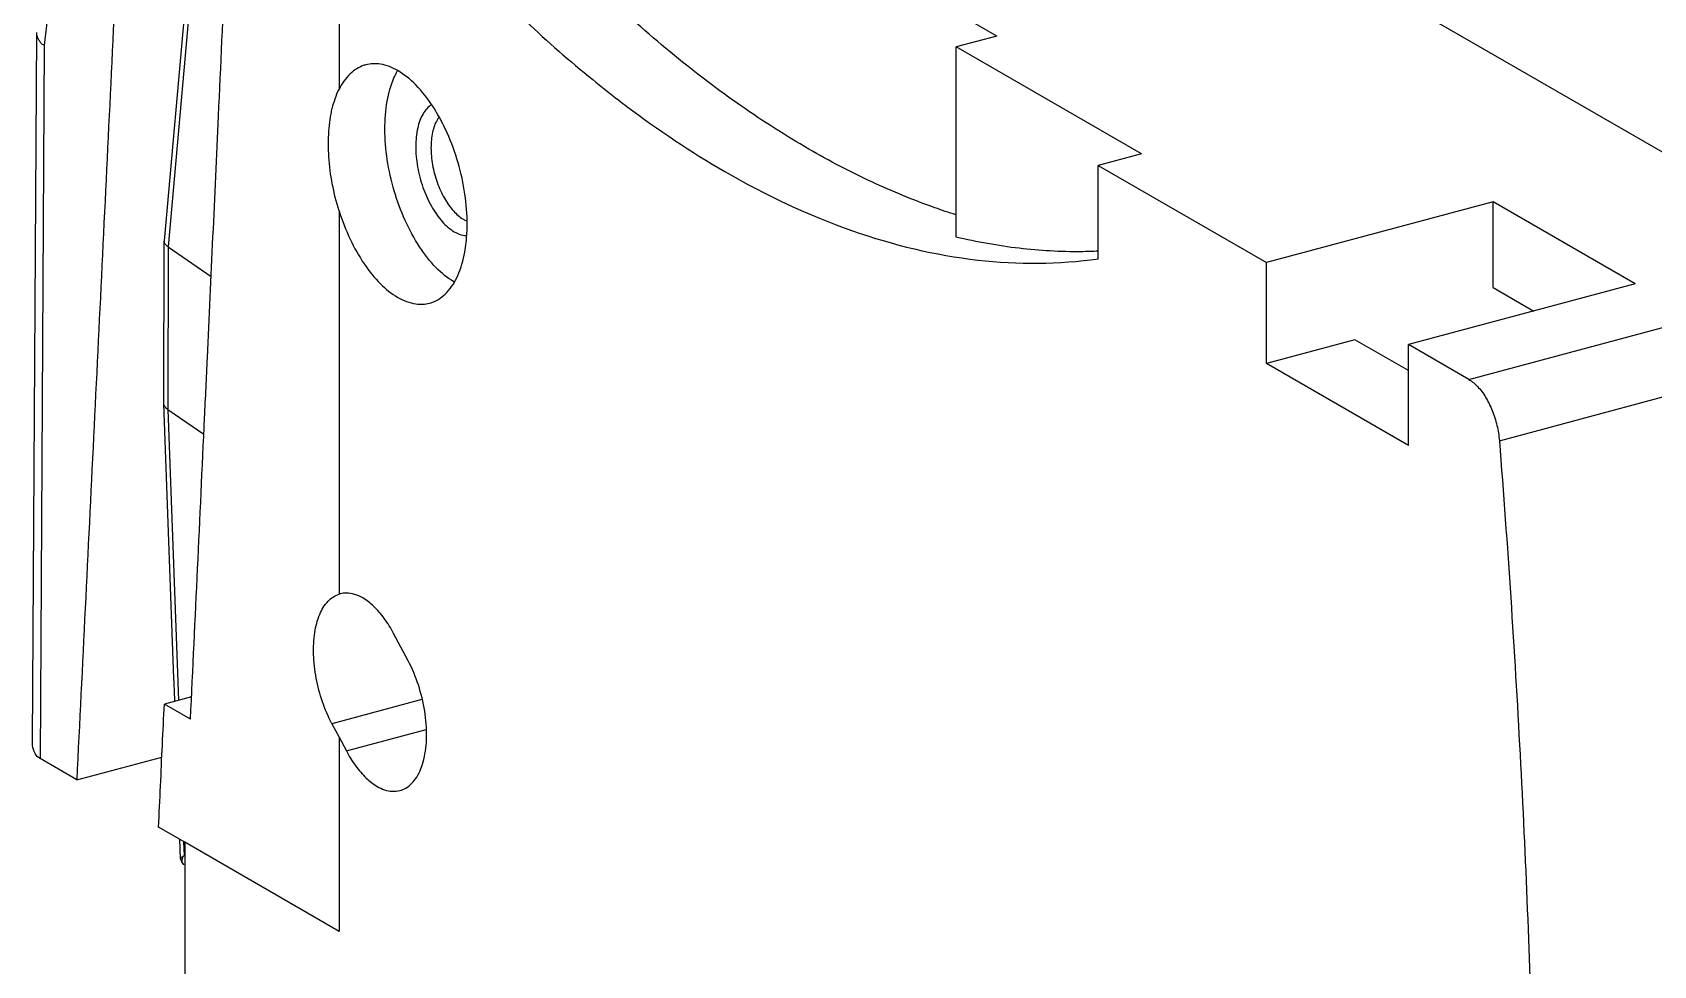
# Model space of a CAD drawing. Extents: x -77 to 255, y -304 to -148.
# Drawn here: x -42.51 to -12.94, y -196.71 to -179.69 of the extents above; entities that cross this region are included whole.
import ezdxf

# ---------------------------------------------------------------- set-up
doc = ezdxf.new("R2010")
doc.units = 0
doc.header["$LTSCALE"] = 1.21
doc.header["$MEASUREMENT"] = 0
doc.layers.get('0').update_dxf_attribs({"linetype": 'CONTINUOUS'})

msp = doc.modelspace()

# ---------------------------------------------------------------- linework, layer by layer
for p, q in [((-42.292, -179.918), (-41.294, -171.489)), ((-36.917, -174.114), (-36.917, -180.725)), ((-24.916, -179.752), (-28.857, -177.476)), ((-20.426, -177.454), (-10.404, -183.242)), ((-40.103, -183.491), (-39.7, -178.965)), ((-39.631, -179.073), (-40.034, -183.6)), ((-42.51, -192.619), (-42.429, -179.706)), ((-42.429, -179.706), (-42.428, -179.687)), ((-24.916, -179.752), (-25.66, -179.952)), ((-42.293, -179.918), (-42.369, -192.936)), ((-25.66, -183.421), (-25.66, -179.952)), ((-22.281, -181.903), (-25.66, -179.952)), ((-22.281, -181.903), (-23.067, -182.113)), ((-23.067, -183.815), (-23.067, -182.113)), ((-23.067, -182.113), (-19.998, -183.886)), ((-16.31, -186.016), (-1.682, -182.095)), ((-36.917, -182.941), (-36.917, -189.935)), ((-15.866, -182.778), (-19.998, -183.886)), ((-15.866, -184.341), (-15.866, -182.778)), ((-13.276, -184.274), (-15.866, -182.778)), ((-15.752, -187.135), (-1.124, -183.213)), ((-40.111, -186.456), (-40.104, -183.497)), ((-40.104, -183.497), (-40.103, -183.491)), ((-40.034, -183.6), (-40.042, -186.563)), ((-40.034, -183.6), (-39.251, -184.142)), ((-19.998, -185.724), (-19.998, -183.885)), ((-13.276, -184.274), (-17.408, -185.382)), ((-15.866, -184.341), (-15.124, -184.769)), ((-18.387, -185.292), (-19.998, -185.724)), ((-17.408, -185.857), (-18.386, -185.292)), ((-17.408, -187.22), (-17.408, -185.382)), ((-16.31, -186.016), (-17.408, -185.382)), ((-17.408, -187.22), (-19.998, -185.724)), ((-40.111, -186.46), (-40.111, -186.456)), ((-39.928, -191.476), (-40.111, -186.46)), ((-40.042, -186.563), (-39.848, -191.872)), ((-40.042, -186.563), (-39.383, -187.019)), ((-36.898, -189.93), (-36.917, -189.935)), ((-35.658, -191.149), (-35.922, -190.652)), ((-39.607, -191.807), (-40.103, -191.94)), ((-35.405, -191.859), (-37.047, -192.299)), ((-39.626, -192.217), (-40.103, -191.94)), ((-37.047, -192.299), (-36.917, -192.545)), ((-36.783, -192.796), (-35.33, -192.406)), ((-36.917, -192.545), (-36.917, -196.088)), ((-36.917, -192.545), (-36.783, -192.796)), ((-41.702, -193.322), (-42.369, -192.936)), ((-41.702, -193.322), (-40.15, -192.906)), ((-39.731, -194.46), (-40.21, -194.184)), ((-39.808, -194.764), (-39.821, -194.408)), ((-39.754, -194.461), (-39.745, -194.702)), ((-39.731, -194.46), (-39.731, -227.28)), ((-36.917, -196.088), (-39.731, -194.462)), ((-39.748, -194.873), (-39.749, -194.873))]:
    msp.add_line(p, q)
msp.add_lwpolyline([(-39.808, -194.764), (-39.787, -194.833), (-39.749, -194.873)])
for points, knots in [([(-40.792, -174.56), (-40.891, -176.644), (-41.091, -180.813), (-41.394, -187.067), (-41.599, -191.237), (-41.702, -193.322)], [0, 0, 0, 0, 6.260508, 12.521935, 18.784273, 18.784273, 18.784273, 18.784273]), ([(-36.917, -175.651), (-36.211, -176.587), (-34.767, -178.318), (-32.979, -180.008), (-31.974, -180.802), (-31.813, -180.925)], [0, 0, 0, 0, 3.517235, 6.749373, 7.35733, 7.35733, 7.35733, 7.35733]), ([(-39.318, -185.622), (-39.25, -184.151), (-39.098, -180.847), (-38.948, -177.543), (-38.865, -175.709)], [0, 0, 0, 0, 4.415012, 9.92258, 9.92258, 9.92258, 9.92258]), ([(-28.35, -181.814), (-28.771, -181.571), (-29.611, -181.033), (-30.832, -180.105), (-31.619, -179.412), (-32.01, -179.045)], [0, 0, 0, 0, 1.456633, 2.989035, 4.598026, 4.598026, 4.598026, 4.598026]), ([(-42.292, -179.918), (-42.308, -179.918), (-42.347, -179.902), (-42.374, -179.849), (-42.411, -179.797), (-42.427, -179.747), (-42.429, -179.716), (-42.429, -179.706)], [0, 0, 0, 0, 0.0474162, 0.1131277, 0.174991, 0.2370158, 0.2669835, 0.2669835, 0.2669835, 0.2669835]), ([(-36.43, -180.278), (-36.439, -180.281), (-36.545, -180.311), (-36.742, -180.438), (-36.865, -180.622), (-36.917, -180.725)], [0, 0, 0, 0, 0.0287968, 0.3296577, 0.6773633, 0.6773633, 0.6773633, 0.6773633]), ([(-35.847, -180.383), (-35.944, -180.327), (-36.135, -180.248), (-36.343, -180.255), (-36.43, -180.278)], [0, 0, 0, 0, 0.3360894, 0.6040496, 0.6040496, 0.6040496, 0.6040496]), ([(-35.114, -181.187), (-35.144, -181.135), (-35.262, -180.943), (-35.487, -180.651), (-35.725, -180.453), (-35.847, -180.383)], [0, 0, 0, 0, 0.180733, 0.677097, 1.098296, 1.098296, 1.098296, 1.098296]), ([(-34.825, -184.236), (-34.942, -184.167), (-35.174, -183.973), (-35.471, -183.59), (-35.726, -183.115), (-35.923, -182.579), (-36.048, -182.018), (-36.094, -181.467), (-36.059, -180.962), (-35.974, -180.652), (-35.915, -180.516)], [0, 0, 0, 0, 0.406748, 0.897893, 1.444303, 2.020251, 2.603786, 3.163163, 3.673328, 4.117653, 4.117653, 4.117653, 4.117653]), ([(-36.917, -182.941), (-36.967, -182.78), (-37.048, -182.454), (-37.112, -181.967), (-37.114, -181.504), (-37.056, -181.088), (-36.971, -180.835), (-36.917, -180.725)], [0, 0, 0, 0, 0.507572, 1.003712, 1.470422, 1.892698, 2.260923, 2.260923, 2.260923, 2.260923]), ([(-35.23, -181.007), (-35.293, -181.045), (-35.407, -181.179), (-35.499, -181.446), (-35.529, -181.777), (-35.494, -182.143), (-35.397, -182.513), (-35.247, -182.853), (-35.057, -183.132), (-34.897, -183.275), (-34.814, -183.323)], [0, 0, 0, 0, 0.223818, 0.501809, 0.837597, 1.212898, 1.601181, 1.978467, 2.322325, 2.610045, 2.610045, 2.610045, 2.610045]), ([(-35.099, -181.244), (-35.109, -181.258), (-35.162, -181.337), (-35.225, -181.521), (-35.249, -181.8), (-35.219, -182.109), (-35.136, -182.42), (-35.009, -182.705), (-34.85, -182.937), (-34.717, -183.056), (-34.649, -183.095)], [0, 0, 0, 0, 0.050983, 0.28702, 0.570086, 0.886418, 1.214925, 1.532226, 1.817041, 2.055174, 2.055174, 2.055174, 2.055174]), ([(-34.58, -183.191), (-34.58, -183.005), (-34.61, -182.624), (-34.733, -182.062), (-34.909, -181.579), (-35.052, -181.295), (-35.114, -181.187)], [0, 0, 0, 0, 0.557785, 1.141317, 1.72174, 2.094256, 2.094256, 2.094256, 2.094256]), ([(-25.664, -183.014), (-25.794, -182.973), (-26.315, -182.799), (-27.225, -182.424), (-27.975, -182.03), (-28.35, -181.814)], [0, 0, 0, 0, 0.408913, 1.648052, 2.9474, 2.9474, 2.9474, 2.9474]), ([(-29.879, -182.224), (-29.138, -182.652), (-27.648, -183.36), (-25.326, -183.926), (-23.792, -183.919), (-23.067, -183.815)], [0, 0, 0, 0, 2.568901, 4.915951, 7.113193, 7.113193, 7.113193, 7.113193]), ([(-36.917, -182.941), (-36.861, -183.118), (-36.73, -183.453), (-36.479, -183.904), (-36.189, -184.267), (-35.963, -184.453), (-35.847, -184.52)], [0, 0, 0, 0, 0.554759, 1.075841, 1.542666, 1.943011, 1.943011, 1.943011, 1.943011]), ([(-40.034, -183.6), (-40.055, -183.586), (-40.088, -183.557), (-40.103, -183.515), (-40.103, -183.497)], [0, 0, 0, 0, 0.0746009, 0.1273924, 0.1273924, 0.1273924, 0.1273924]), ([(-35.264, -184.624), (-35.247, -184.62), (-35.129, -184.583), (-34.92, -184.433), (-34.724, -184.105), (-34.619, -183.727), (-34.59, -183.462), (-34.584, -183.343)], [0, 0, 0, 0, 0.054257, 0.370394, 0.738696, 1.180562, 1.537615, 1.537615, 1.537615, 1.537615]), ([(-23.066, -183.678), (-23.171, -183.683), (-23.652, -183.697), (-24.525, -183.647), (-25.281, -183.511), (-25.66, -183.421)], [0, 0, 0, 0, 0.31547, 1.44504, 2.613596, 2.613596, 2.613596, 2.613596]), ([(-35.847, -184.52), (-35.746, -184.578), (-35.553, -184.656), (-35.346, -184.646), (-35.264, -184.624)], [0, 0, 0, 0, 0.349579, 0.6041796, 0.6041796, 0.6041796, 0.6041796]), ([(-39.626, -192.217), (-39.54, -190.382), (-39.437, -188.184), (-39.335, -185.986), (-39.318, -185.622)], [0, 0, 0, 0, 5.508913, 6.602143, 6.602143, 6.602143, 6.602143]), ([(-16.31, -186.016), (-16.25, -186.05), (-16.135, -186.149), (-15.992, -186.345), (-15.874, -186.585), (-15.79, -186.853), (-15.759, -187.041), (-15.752, -187.135)], [0, 0, 0, 0, 0.206381, 0.44973, 0.721024, 1.00622, 1.289204, 1.289204, 1.289204, 1.289204]), ([(-40.042, -186.563), (-40.063, -186.549), (-40.096, -186.52), (-40.11, -186.477), (-40.111, -186.46)], [0, 0, 0, 0, 0.0754562, 0.1276274, 0.1276274, 0.1276274, 0.1276274]), ([(-15.752, -187.135), (-15.602, -189.042), (-15.351, -192.835), (-15.123, -198.494), (-15.072, -202.245), (-15.072, -204.106)], [0, 0, 0, 0, 5.738529, 11.404091, 16.989217, 16.989217, 16.989217, 16.989217]), ([(-37.047, -192.299), (-37.114, -192.171), (-37.23, -191.898), (-37.343, -191.472), (-37.392, -191.046), (-37.375, -190.652), (-37.291, -190.318), (-37.144, -190.063), (-36.993, -189.959), (-36.917, -189.935)], [0, 0, 0, 0, 0.435292, 0.883242, 1.318178, 1.716346, 2.060123, 2.343862, 2.582805, 2.582805, 2.582805, 2.582805]), ([(-36.484, -190.005), (-36.532, -189.977), (-36.627, -189.934), (-36.77, -189.909), (-36.86, -189.92), (-36.898, -189.93)], [0, 0, 0, 0, 0.1635239, 0.3108513, 0.4307939, 0.4307939, 0.4307939, 0.4307939]), ([(-35.922, -190.652), (-35.972, -190.557), (-36.08, -190.381), (-36.268, -190.16), (-36.411, -190.047), (-36.484, -190.005)], [0, 0, 0, 0, 0.3236737, 0.6145055, 0.8670767, 0.8670767, 0.8670767, 0.8670767]), ([(-35.806, -193.517), (-35.769, -193.507), (-35.644, -193.456), (-35.471, -193.262), (-35.35, -192.931), (-35.306, -192.519), (-35.343, -192.06), (-35.457, -191.591), (-35.583, -191.29), (-35.658, -191.149)], [0, 0, 0, 0, 0.116517, 0.39805, 0.74548, 1.162416, 1.630879, 2.122299, 2.603193, 2.603193, 2.603193, 2.603193]), ([(-39.912, -191.889), (-39.914, -191.838), (-39.92, -191.7), (-39.925, -191.563), (-39.928, -191.476)], [0, 0, 0, 0, 0.1526647, 0.4131096, 0.4131096, 0.4131096, 0.4131096]), ([(-40.21, -194.184), (-40.198, -193.934), (-40.171, -193.436), (-40.142, -192.688), (-40.115, -192.189), (-40.103, -191.94)], [0, 0, 0, 0, 0.749203, 1.497087, 2.246294, 2.246294, 2.246294, 2.246294]), ([(-42.369, -192.936), (-42.407, -192.914), (-42.476, -192.842), (-42.506, -192.723), (-42.51, -192.648), (-42.51, -192.624)], [0, 0, 0, 0, 0.1318069, 0.2847022, 0.3565102, 0.3565102, 0.3565102, 0.3565102]), ([(-36.783, -192.796), (-36.733, -192.891), (-36.625, -193.067), (-36.437, -193.288), (-36.293, -193.401), (-36.221, -193.443)], [0, 0, 0, 0, 0.3236737, 0.6145055, 0.8670768, 0.8670768, 0.8670768, 0.8670768]), ([(-36.221, -193.443), (-36.137, -193.491), (-35.996, -193.545), (-35.852, -193.529), (-35.806, -193.517)], [0, 0, 0, 0, 0.2883369, 0.4289058, 0.4289058, 0.4289058, 0.4289058]), ([(-39.808, -194.764), (-39.808, -194.763), (-39.808, -194.756), (-39.796, -194.742), (-39.775, -194.723), (-39.756, -194.709), (-39.745, -194.702)], [0, 0, 0, 0, 0.00410337, 0.02171491, 0.05034681, 0.09056961, 0.09056961, 0.09056961, 0.09056961]), ([(-39.749, -194.873), (-39.751, -194.871), (-39.761, -194.863), (-39.775, -194.846), (-39.783, -194.817), (-39.781, -194.792), (-39.778, -194.778), (-39.777, -194.774)], [0, 0, 0, 0, 0.0102671, 0.0369822, 0.0653615, 0.0987663, 0.1096946, 0.1096946, 0.1096946, 0.1096946]), ([(-39.777, -194.774), (-39.775, -194.764), (-39.766, -194.739), (-39.754, -194.716), (-39.745, -194.702)], [0, 0, 0, 0, 0.0299137, 0.07916038, 0.07916038, 0.07916038, 0.07916038])]:
    msp.add_open_spline(points, degree=3, knots=knots)
for points in [[(-35.915, -180.516), (-35.895, -180.47), (-35.873, -180.426), (-35.848, -180.383)], [(-31.813, -180.925), (-31.765, -180.962), (-31.716, -180.999), (-31.667, -181.036)], [(-31.667, -181.036), (-31.095, -181.466), (-30.499, -181.866), (-29.879, -182.224)], [(-34.814, -183.323), (-34.748, -183.361), (-34.673, -183.39), (-34.598, -183.393)], [(-34.649, -183.095), (-34.63, -183.106), (-34.61, -183.116), (-34.59, -183.125)], [(-34.584, -183.343), (-34.582, -183.292), (-34.58, -183.242), (-34.58, -183.191)]]:
    msp.add_open_spline(points, degree=3)

doc.saveas('drawing.dxf')
